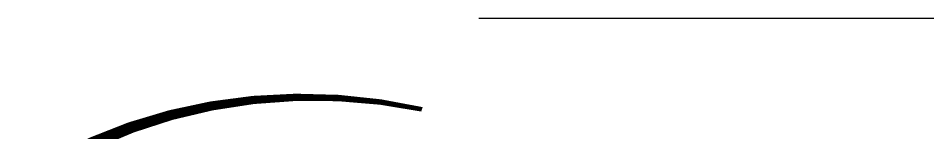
# Model space of a CAD drawing. Header units: millimetres. Extents: x -10.1 to 10, y -2.5 to 0.
import ezdxf

# ---------------------------------------------------------------- set-up
doc = ezdxf.new("R2010")
doc.units = ezdxf.units.MM

msp = doc.modelspace()

# ---------------------------------------------------------------- linework, layer by layer
msp.add_line((0, 0), (10, 0))
at = {"color": 2, "linetype": 'Continuous', "ltscale": 2.5, "extrusion": (0, 3, 4)}
msp.add_lwpolyline([(1.25, 2.5, 0.125, 0.375, 0.25), (10, 4.5, 0.125, 0.375, 0.25)], format="xyseb", dxfattribs=at)

doc.saveas('drawing.dxf')
